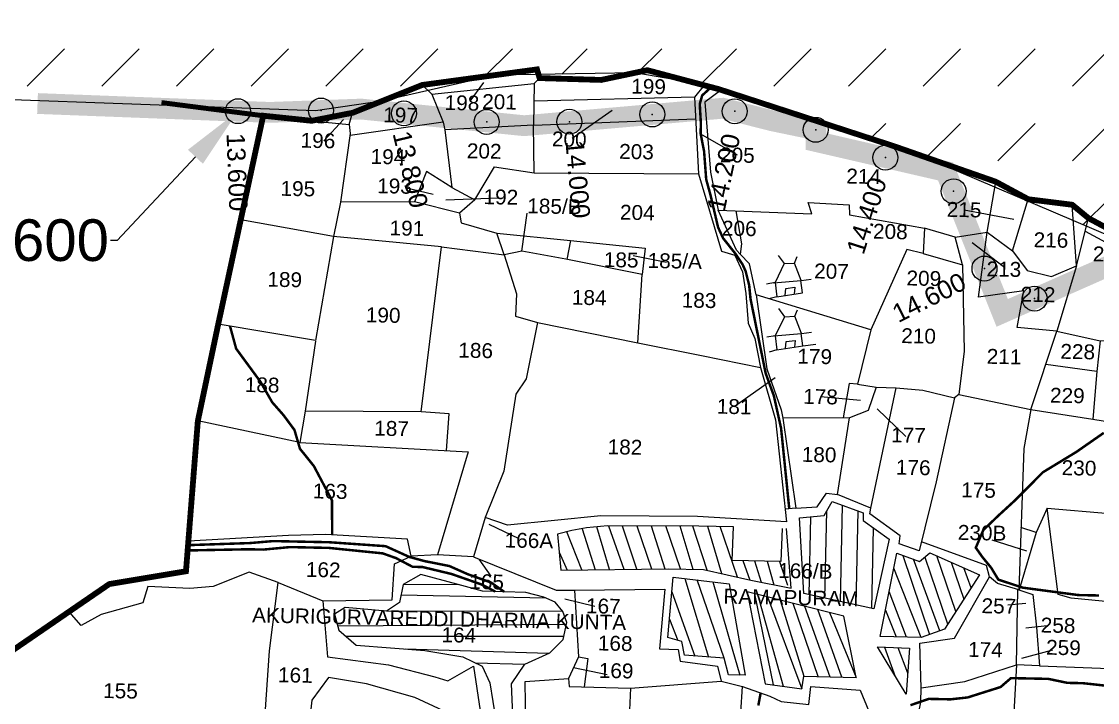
# Model space of a CAD drawing. Header units: millimetres. Extents: x 357738 to 363635, y 1840548 to 1846702.
# Drawn here: x 359742 to 361037, y 1845151 to 1845969 of the extents above; entities that cross this region are included whole.
import ezdxf
from ezdxf import colors
from ezdxf.entities.mleader import LeaderData, LeaderLine
from ezdxf.enums import TextEntityAlignment as Align
from ezdxf.math import Vec2, Vec3

# ---------------------------------------------------------------- set-up
doc = ezdxf.new("R2010")
doc.units = ezdxf.units.MM
doc.header["$PDMODE"] = 32
doc.header["$PDSIZE"] = 30
for name, color, linetype in [('BND', 6, 'Continuous'), ('Boundry', 5, 'Continuous'), ('CSMark', 72, 'Continuous'), ('FRL', 3, 'Continuous'), ('Plot', 7, 'Continuous'), ('ROADS', 50, 'Continuous'), ('STREAM', 4, 'Continuous')]:
    doc.layers.add(name, color=color, linetype=linetype)
doc.styles.get("Standard").update_dxf_attribs({"font": 'arial.ttf'})

msp = doc.modelspace()

# ---------------------------------------------------------------- hatches: boundary and pattern name
h = msp.add_hatch()
h.set_pattern_fill('DASH,_O', color=4, scale=20, angle=45)
h.set_pattern_definition([(45, (0, 0), (7.105427357601002e-15, 89.80256121069152), [63.5, -63.5])])
h.paths.add_polyline_path([(359480.4977572067, 1846553.905617744), (359480.4977572066, 1845881.989478227), (359498.8021892163, 1845883.451276066), (360095.9999999993, 1845862), (360175.5505666461, 1845873.460126791), (360312.4434698666, 1845904.894463171), (360480.0637531729, 1845907.539985812), (360557.1593337755, 1845894.289456674), (360820.9542582014, 1845809.233729123), (361124.8550298203, 1845679.830890437), (361436.2702708651, 1845577.444317346), (361695.0130617737, 1845540.304786281), (361829.5624633624, 1845532.738643495), (362215.9665515276, 1845547.513020514), (362300.5770293642, 1845546.960058797), (362320.3676597605, 1845505.283453598), (362339.3023994542, 1845504.655365886), (362352.200989255, 1845518.610017155), (362450.2960562732, 1845520.14418048), (362712.551936782, 1845397.374385588), (363038.7227360631, 1845362.389705866), (363322.297997198, 1845377.53179365), (363149.3136067623, 1845877.551746451), (363129.9800152685, 1845876.083317888), (363065.0033664104, 1845872.533348848), (363000.5648104054, 1845871.257526356), (362936.8030216164, 1845873.114510676), (362873.8566744062, 1845878.962962075), (362811.8644431378, 1845889.661540821), (362750.9379134511, 1845905.928531478), (362690.9292193967, 1845927.137721906), (362631.5461563308, 1845951.914926518), (362572.4949656691, 1845978.877907095), (362513.4818888271, 1846006.644425421), (362454.2131672201, 1846033.832243274), (362394.3950422637, 1846059.059122436), (362333.7337553735, 1846080.94282469), (362271.9681311841, 1846098.235316861), (362209.1323489395, 1846110.905083943), (362145.4177971741, 1846119.568130737), (362081.0173249255, 1846124.84647762), (362016.1237812312, 1846127.362144969), (361950.9300151287, 1846127.737153161), (361885.6288756556, 1846126.593522574), (361820.4108072973, 1846124.548103875), (361755.3781331708, 1846122.028289623), (361690.5217090006, 1846119.221821072), (361625.8252357608, 1846116.301056991), (361561.2724144259, 1846113.43835615), (361496.8469459702, 1846110.806077319), (361432.5325313683, 1846108.576579267), (361368.3128715943, 1846106.922220763), (361304.1716676227, 1846106.015360579), (361240.0926204277, 1846106.028357484), (361176.0594309837, 1846107.133570247), (361112.0558002653, 1846109.503357637), (361048.0661449715, 1846113.277597961), (360984.0781835475, 1846118.446332292), (360920.0805858994, 1846124.956423247), (360856.0620220221, 1846132.754729421), (360792.0111619104, 1846141.788109405), (360727.9166755591, 1846152.003421794), (360663.8160345546, 1846163.433128571), (360600.1356560703, 1846176.791945293), (360537.4879956783, 1846193.120919446), (360476.4866688378, 1846213.463133086), (360417.7450832982, 1846238.861260812), (360361.5327836276, 1846269.68343406), (360307.0741176145, 1846304.24746199), (360253.3955774505, 1846340.483028056), (360199.5236553272, 1846376.319815711), (360144.4848434361, 1846409.687508409), (360087.4975679195, 1846438.931096351), (360028.5843096412, 1846464.13538361), (359967.9780683193, 1846485.840695031), (359905.9118444071, 1846504.587357047), (359842.618638358, 1846520.91569609), (359778.3361209931, 1846535.335369706), (359713.4244783977, 1846547.551514808), (359648.3754367217, 1846556.405484557), (359583.6872003012, 1846560.696091827), (359519.8579734719, 1846559.222149492)])
at = {"layer": 'Plot'}
h = msp.add_hatch(dxfattribs=at)
h.set_pattern_fill('ANSI31', color=1, scale=5.958493806871526, angle=43.81975250258586, style=0)
h.set_pattern_definition([(88.81975250258586, (355428.0855584501, 1841533.61612062), (-18.91420422117184, 0.389672684531095), [])])
h.paths.add_polyline_path([(360785.8863018597, 1845346.915344737), (360767.5384245197, 1845263.094558871), (360683.2998402727, 1845281.533889821), (360678.133391225, 1845372.748601046), (360708.0290736561, 1845375.342065756), (360717.4450166611, 1845392.32764289), (360754.9395919271, 1845378.717690367), (360754.749091981, 1845369.471071276)])

# ---------------------------------------------------------------- linework, layer by layer
at = {"color": 4}
msp.add_lwpolyline([(363322.2979971978, 1845377.53179365), (363038.7227360628, 1845362.389705866), (362712.551936781, 1845397.374385589), (362450.2960562733, 1845520.14418048), (362352.2009892549, 1845518.610017155), (362339.3023994543, 1845504.655365886), (362320.3676597605, 1845505.283453598), (362300.5770293643, 1845546.960058797), (362215.9665515256, 1845547.513020514), (361829.562463367, 1845532.738643495), (361695.013061775, 1845540.304786281), (361436.2702708656, 1845577.444317346), (361124.8550298217, 1845679.830890437), (360820.9542581979, 1845809.233729124), (360557.1593337752, 1845894.289456675), (360480.0637531739, 1845907.539985812), (360312.4434698659, 1845904.894463171), (360175.5505666469, 1845873.460126791), (360096, 1845862), (359498.802189216, 1845883.451276066), (359480.4977572066, 1845881.989478227)], dxfattribs=at)
msp.add_open_spline([(363149.3494375712, 1845877.448175722), (363027.9749459096, 1845868.559273169), (362737.3019230088, 1845861.563638967), (362342.939830312, 1846131.523687989), (361754.584801305, 1846129.957450576), (361221.536795463, 1846087.100429624), (360745.7562810658, 1846143.567166666), (360403.684528493, 1846216.249918474), (360146.1942015437, 1846435.847049603), (359821.7490810297, 1846534.221954992), (359586.3768432388, 1846570.732845774), (359480.4977572067, 1846554.82119516)], degree=3, knots=[2558.33755191237, 2558.33755191237, 2558.33755191237, 2558.33755191237, 2917.580945034456, 3432.028984671112, 3904.205199210077, 4642.493629714116, 5040.443250656593, 5342.292141323279, 5671.412453450987, 6026.576285665747, 6355.187390598066, 6355.187390598066, 6355.187390598066, 6355.187390598066], dxfattribs=at)
for p in [(360102.7197423364, 1845862.244354267), (360002.7884445238, 1845861.460715194), (360202.4208200769, 1845858.752977543), (360501.0764399549, 1845857.538097234), (360600.2945051598, 1845861.365803773), (360301.9042343301, 1845848.601608742), (360401.4602416903, 1845848.785209521), (360697.7482124536, 1845839.052257793), (360781.5470748696, 1845805.719905799), (360863.5235257597, 1845765.191185601), (360900.6625933951, 1845672.343516512), (360960.9194744637, 1845636.191424303)]:
    msp.add_point(p)
at = {"layer": 'BND', "lineweight": 30, "const_width": 7}
msp.add_lwpolyline([(361145.6175446043, 1845668.717368069), (361025.8034341218, 1845732.8501001), (361006.1826427057, 1845749.004536502), (360953.3977279647, 1845755.582923135), (360914.2224049112, 1845776.683843692), (360792.3271584311, 1845819.224372774), (360581.3866732765, 1845887.860380634), (360495.2037690805, 1845910.730264652), (360439.6701391728, 1845899.028311003), (360365.5619504288, 1845901.238675184), (360362.4444741663, 1845911.672584638), (360224.3384717557, 1845892.950975485), (360140.6621987904, 1845859.522166193), (360091.4020077297, 1845849.926757193), (360033.1296060242, 1845856.011978855), (359979.0423404675, 1845605.579757773), (359954.5036527657, 1845489.156573015), (359940.2330755715, 1845308.445016675), (359847.9572287748, 1845293.036423334), (359675.8888881769, 1845175.064352698)], dxfattribs=at)
at = {"layer": 'Boundry', "const_width": 5.958493806871526}
msp.add_lwpolyline([(360033.1296060242, 1845856.011978855), (359910.7450626177, 1845871.772682025)], dxfattribs=at)
at = {"layer": 'FRL', "color": 84}
msp.add_lwpolyline([(359761.6716822317, 1845870.67789868, 25, 25, 0), (360041, 1845860, 25, 25, 0), (360151, 1845864, 25, 25, 0), (360347, 1845844, 25, 25, 0), (360586, 1845865, 25, 25, 0), (360645, 1845850, 25, 25, 0), (360698, 1845839, 25, 25, 0), (360698, 1845825, 25, 25, 0), (360854, 1845789, 25, 25, 0), (360922, 1845619, 25, 25, 0), (361085, 1845691, 25, 25, 0), (361125, 1845649, 25, 25, 0), (361154, 1845665, 25, 25, 0), (361182.909549445, 1845656.78510854, 25, 25, 0), (361261.38252109, 1845627.39835819, 25, 25, 0), (361342.371910968, 1845608.80435342, 25, 25, 0), (361399.423207576, 1845576.00743792, 25, 25, 0), (361470.659284846, 1845552.68948758, 25, 25, 0), (361534.673791646, 1845541.51815752, 25, 25, 0), (361587.938921811, 1845542.32847061, 25, 25, 0), (361646.113648426, 1845549.10061684, 25, 25, 0), (361672.634913499, 1845553.87351038, 25, 25, 0), (361733.268067052, 1845559.38773653, 25, 25, 0), (361834.889876207, 1845553.89900991, 25, 25, 0)], format="xyseb", dxfattribs=at)
at = {"layer": 'Plot'}
for points in [[(360563.501089985, 1845892.606579654), (360551.7919015117, 1845878.376758174), (360556.5038107193, 1845786.306636772), (360584.5572225162, 1845693.273870953), (360600.2249392352, 1845688.222618864), (360609.479368248, 1845668.527061861), (360613.684947398, 1845642.508821349), (360616.493674522, 1845606.593499318), (360624.3970803057, 1845588.304910732), (360631.3684672975, 1845553.485930035), (360649.2620235725, 1845490.324282925), (360662.372889885, 1845367.77903224), (360555.509847921, 1845374.087794218), (360439.0949275235, 1845375.039224531), (360383.3460535703, 1845369.398912102), (360326.8051732702, 1845363.678469565), (360300.2462737774, 1845373.154179329), (360286.1731435774, 1845325.650316079), (360242.5755660629, 1845328.358581193), (360210.9064687035, 1845326.630533951), (360206.815442898, 1845347.079305245), (360107.8570947488, 1845352.834033074), (360063.6355053859, 1845351.585840568), (359943.1007669426, 1845344.759243055)], [(360224.3384717557, 1845892.950975485), (360235.962643903, 1845881.838830961), (360249.5904209671, 1845848.089068837), (360137.5567774196, 1845832.405481757)], [(360235.962643903, 1845881.838830961), (360359.1990576638, 1845894.894712604), (360365.5619504288, 1845901.238675184)], [(360298.1013211735, 1845896.042257149), (360281.5877907088, 1845873.53446374)], [(360359.1990576638, 1845894.894712604), (360358.39596774, 1845844.699317829)], [(360551.7919015117, 1845878.376758174), (360358.8576570739, 1845873.556208805)], [(360584.2140222858, 1845886.940415229), (360564.443148509, 1845872.187511113), (360571.1766446593, 1845788.173237463), (360580.4525714826, 1845742.570455489), (360693.0799921665, 1845737.961897315), (360688.6092964678, 1845751.783110947), (360737.9162555, 1845748.946376617), (360738.28718054, 1845736.960659703), (360828.348983382, 1845720.737803502), (360826.8655025549, 1845690.497221477), (360807.411137994, 1845695.054528068), (360763.948568168, 1845598.643728556), (360626.0600494737, 1845640.554007863), (360618.2269817453, 1845677.927302144), (360606.7919493421, 1845689.695502977), (360602.3873575934, 1845694.228425881), (360580.4525714826, 1845742.570455489)], [(360091.4020077297, 1845849.926757193), (360136.5048693798, 1845845.483050651), (360140.6621987904, 1845859.522166193)], [(360129.8199031584, 1845851.381018188), (360105.989262617, 1845825.977000623)], [(360358.39596774, 1845844.699317829), (360553.1245401091, 1845852.337165293)], [(360452.9571495396, 1845862.143857295), (360404.609682892, 1845828.567784439)], [(360136.5048693798, 1845845.483050651), (360137.8893244715, 1845834.746988401), (360126.1689135474, 1845752.222064799), (360117.720608578, 1845710.831584336), (360006.0859732458, 1845730.795868314)], [(360249.5904209671, 1845848.089068837), (360251.7473128557, 1845838.87722146), (360260.0138248586, 1845769.666425665), (360229.3522315659, 1845789.079443554), (360215.0220777079, 1845752.33371475), (360126.1689135474, 1845752.222064799)], [(360287.8132442767, 1845754.933682777), (360311.4945815366, 1845794.566132864), (360359.0909644497, 1845787.421724414), (360358.39596774, 1845844.699317829), (360251.7473128557, 1845838.87722146)], [(360559.262812782, 1845834.321958332), (360603.0900182286, 1845809.106573834)], [(360359.0909644497, 1845787.421724414), (360556.5038107193, 1845786.306636772)], [(360865.5242052939, 1845710.160888193), (360904.0802760032, 1845716.136106328), (360914.2224049112, 1845776.683843692)], [(360237.4545609696, 1845761.340458257), (360203.7766985716, 1845769.258872086)], [(360260.0138248586, 1845769.666425665), (360287.8132442767, 1845754.933682777), (360269.3012376062, 1845738.991332613), (360215.0220777079, 1845752.33371475)], [(360252.6802582658, 1845754.896189916), (360315.6452501446, 1845757.467818184)], [(360904.0802760032, 1845716.136106328), (360934.5477090696, 1845693.419631233), (360953.3977279647, 1845755.582923135)], [(360934.5477090696, 1845693.419631233), (360951.8845101669, 1845670.109673938), (360981.2258373553, 1845662.928149142), (361011.4821244972, 1845675.585326328), (361006.1826427057, 1845749.004536502)], [(360269.3012376062, 1845738.991332613), (360271.1877502549, 1845727.298243949), (360313.9369698468, 1845714.744495569)], [(360344.0591140914, 1845693.198574044), (360350.5966484253, 1845738.832846603)], [(360601.4235299522, 1845741.712352893), (360608.5598119783, 1845702.152750783), (360606.7919493421, 1845689.695502977)], [(360876.1912574673, 1845743.082038564), (360936.0682354185, 1845731.564297162)], [(361011.4821244972, 1845675.585326328), (361025.8034341218, 1845732.8501001)], [(360117.720608578, 1845710.831584336), (360095.924027549, 1845585.807785175), (359979.0423404675, 1845605.579757773)], [(360223.0006919556, 1845500.050828076), (360247.7016251078, 1845698.295409015), (360117.720608578, 1845710.831584336)], [(360322.7606762331, 1845688.635240935), (360313.9369698468, 1845714.744495569), (360402.5928367865, 1845705.936154876), (360492.4171811137, 1845696.931081174), (360488.9481192452, 1845665.348884395)], [(360826.8655025549, 1845690.497221477), (360874.333235574, 1845676.760973789), (360865.5242052939, 1845710.160888193), (360828.348983382, 1845720.737803502)], [(361011.4821244972, 1845675.585326328), (360987.5965548229, 1845597.085435505), (360940.1468050163, 1845601.270097391), (360947.8756579467, 1845645.408874489), (360893.5662162005, 1845637.908679701), (360904.0802760032, 1845716.136106328)], [(361021.8964880219, 1845717.22789861), (361061.0837971983, 1845696.02545329)], [(360247.7016251078, 1845698.295409015), (360322.7606762331, 1845688.635240935), (360337.8375914419, 1845641.865020582), (360336.6209387475, 1845614.877911967), (360362.9985265767, 1845607.315494064), (360349.4167634675, 1845539.803787106), (360336.7815630545, 1845521.513442442), (360322.4579824667, 1845428.637496543), (360300.2462737774, 1845373.154179329)], [(360402.5928367865, 1845705.936154876), (360398.4410698558, 1845683.247355363)], [(360885.9542640318, 1845703.563991897), (360924.7522087353, 1845673.948285502)], [(360483.9123058428, 1845582.919898024), (360488.9481192452, 1845665.348884395), (360397.2232262316, 1845683.470205535), (360344.0591140914, 1845693.198574044), (360322.7606762331, 1845688.635240935)], [(360518.353565388, 1845679.502725031), (360478.2373067123, 1845687.421157869)], [(360652.4756125791, 1845687.907329849), (360659.9016330707, 1845678.237081625), (360672.2229802535, 1845678.881057064), (360675.444235827, 1845686.658150535)], [(360659.9016330707, 1845678.237081625), (360648.7399424711, 1845655.369045818), (360638.6609409603, 1845653.504933056)], [(360646.88327427, 1845655.02565477), (360680.1524479546, 1845657.949342388), (360672.2229802535, 1845678.881057064)], [(360874.333235574, 1845676.760973789), (360876.3707690678, 1845572.952802012), (360869.7035398879, 1845520.810872194), (360864.4964530292, 1845516.992712172)], [(360650.8447807753, 1845638.240047651), (360681.8262069626, 1845643.075477239), (360679.7361565324, 1845657.890613935)], [(360680.1524479546, 1845657.949342388), (360692.1825056068, 1845659.646486848)], [(360987.5965548229, 1845597.085435505), (361039.8856146333, 1845585.27427254), (361090.3589566075, 1845588.914412033), (361116.347259227, 1845583.921850978), (361145.6175446043, 1845668.717368069)], [(360648.7399424711, 1845655.369045818), (360650.8447807753, 1845638.240047651), (360641.3612956623, 1845635.770401721)], [(360661.003937876, 1845639.825639242), (360661.8851147679, 1845648.436196713), (360672.6515465949, 1845649.803975354), (360671.7551599338, 1845641.503637437)], [(360626.0600494737, 1845640.554007863), (360639.008134421, 1845551.794842154), (360656.1604173266, 1845502.640212547), (360658.0249438516, 1845492.404522527), (360673.7956387796, 1845384.322276911), (360660.7522619099, 1845382.926792636)], [(360652.7254313435, 1845624.119806537), (360660.1514518351, 1845614.449558313), (360672.4727990177, 1845615.093533752), (360675.6940545914, 1845622.870627223)], [(360362.9985265767, 1845607.315494064), (360483.9123058428, 1845582.919898024), (360560.284796936, 1845567.635254437), (360631.3684672975, 1845553.485930035)], [(360660.1514518351, 1845614.449558313), (360648.9897612355, 1845591.581522505), (360638.9107597247, 1845589.717409744)], [(360647.1330930344, 1845591.238131458), (360680.4022667189, 1845594.161819076), (360672.4727990177, 1845615.093533752)], [(360651.0945995396, 1845574.452524339), (360682.076025727, 1845579.287953926), (360679.9859752968, 1845594.103090623)], [(360680.4022667189, 1845594.161819076), (360692.4323243712, 1845595.858963536)], [(360763.948568168, 1845598.643728556), (360747.8657133322, 1845533.207049187), (360738.084883542, 1845534.091810815), (360730.6694143544, 1845492.750195544)], [(360869.7035398879, 1845520.810872194), (360956.4491682997, 1845502.917109434), (360987.5965548229, 1845597.085435505)], [(360095.8216436538, 1845585.22051768), (360083.5466460874, 1845500.683266952), (360077.204376178, 1845463.412197012), (359954.5036527657, 1845489.156573015)], [(360648.9897612355, 1845591.581522505), (360651.0945995396, 1845574.452524339), (360641.6111144266, 1845571.982878409)], [(360661.2537566404, 1845576.03811593), (360662.1349335323, 1845584.648673401), (360672.9013653593, 1845586.016452042), (360672.0049786982, 1845577.716114125)], [(360682.076025727, 1845579.287953926), (360697.8632172965, 1845581.252832714)], [(360956.4491682997, 1845502.917109434), (361030.831915187, 1845491.178170127), (361095.7292865083, 1845480.936194198), (361166.2960680955, 1845469.914556358), (361264.8808994819, 1845459.038157744), (361273.1446267699, 1845476.374967817), (361297.7006093844, 1845486.869065586), (361320.8031464547, 1845487.012827933), (361348.879074977, 1845480.237208774), (361368.3968918354, 1845471.933695118), (361380.6589515546, 1845492.923089009), (361405.8849508421, 1845497.159564892), (361440.4750928507, 1845526.432110336), (361443.968220681, 1845580.891815306)], [(361039.8856146333, 1845585.27427254), (361035.7845142519, 1845548.467071993), (360974.3667161224, 1845557.087480503)], [(360599.5194366107, 1845506.422583977), (360649.10282771, 1845541.425210437)], [(361035.7845142519, 1845548.467071993), (361030.831915187, 1845491.178170127)], [(360770.5507482203, 1845529.606427818), (360794.2707203659, 1845528.897401312), (360826.5346431583, 1845526.114635821), (360864.4964530292, 1845516.992712172), (360842.73789256, 1845415.756169962), (360822.0880774069, 1845332.838000986), (360797.9810612234, 1845341.285410454), (360799.4245269601, 1845351.16828248), (360762.665777061, 1845377.429947241), (360763.8431414825, 1845384.427140166), (360723.7663941198, 1845400.576281957)], [(360747.8657133322, 1845533.207049187), (360770.5507482203, 1845529.606427818), (360760.9076745552, 1845501.519419274), (360738.3553473401, 1845492.786768453)], [(360763.8431414825, 1845384.427140166), (360794.2707203659, 1845528.897401312)], [(360703.4666557795, 1845518.321177405), (360751.6720894847, 1845514.17830662)], [(360806.1457700596, 1845470.449904996), (360771.4071684417, 1845503.608864062)], [(360956.4491682997, 1845502.917109434), (360947.8502585457, 1845456.158613808), (360941.9807933592, 1845286.215369115), (360916.3167650859, 1845293.84624916), (360906.6095063446, 1845301.709059579), (360903.0657103882, 1845315.235129731), (360824.803164288, 1845343.740279342)], [(360253.4358336916, 1845453.460963919), (360256.9658904489, 1845497.551353138), (360223.0006919556, 1845500.050828076), (360083.5466460874, 1845500.683266952)], [(360673.7956387796, 1845384.322276911), (360699.4237107739, 1845385.868307749), (360710.6564267097, 1845402.229057347), (360723.7663941198, 1845400.576281957), (360738.3553473401, 1845492.786768453), (360658.0249438516, 1845492.404522527)], [(360976.0883443117, 1845384.320746311), (361050.9050040809, 1845378.059619848), (361062.3075662616, 1845430.644501042), (361073.9579185034, 1845484.37210882)], [(360077.204376178, 1845463.412197012), (360279.7701620646, 1845451.973947675), (360242.5755660629, 1845328.358581193)], [(360966.7182693354, 1845194.854787554), (361071.9839217107, 1845190.621810076), (361105.609623723, 1845188.627325212), (361179.973123204, 1845196.714123665), (361314.9477755789, 1845197.167054849), (361313.9175455765, 1845212.243004318), (361303.2030985957, 1845213.634059646), (361234.7025841826, 1845232.454801063), (361239.2534487984, 1845262.013747743), (361145.5265755099, 1845264.029686883), (361116.5382932746, 1845251.753902758), (361092.46260243, 1845285.546434542), (361057.9952273068, 1845279.976878525), (361054.5972747331, 1845271.102483398), (361004.8781641538, 1845276.214576658), (360989.3259189838, 1845280.529575062), (360976.0883443117, 1845384.320746311), (360962.7092541346, 1845354.870097884), (360944.5653381821, 1845361.047729357)], [(360304.5022366707, 1845365.133149602), (360340.6597605603, 1845347.676510734)], [(360909.5601123744, 1845346.367857324), (360951.2045571445, 1845333.032952049)], [(360962.7092541346, 1845354.870097884), (360942.2700501758, 1845286.129362193)], [(360104.9777069459, 1845272.816177927), (360188.3932175694, 1845273.950463514), (360191.0308994069, 1845317.548201232), (360210.9064687035, 1845326.630533951)], [(360286.1731435774, 1845325.650316079), (360385.5695266998, 1845285.683559542), (360407.3766101289, 1845285.789012882), (360412.202678072, 1845205.77356247), (360400.3928081103, 1845179.516867242)], [(360292.5446254882, 1845323.08837712), (360306.93983621, 1845302.614059719)], [(360024.977676596, 1845105.177516089), (360033.6053946819, 1845107.242504508), (360040.6776914069, 1845212.831393425), (360051.2108601411, 1845294.816945354), (360016.2041922761, 1845307.494031233), (359972.9201743645, 1845289.954849287), (359944.7138679433, 1845287.920609971), (359894.4087599322, 1845289.953315424), (359888.1488213956, 1845270.404919088), (359838.1474660552, 1845256.438611794), (359814.1873499495, 1845243.292308543), (359799.5636569773, 1845259.857223426)], [(360051.2108601411, 1845294.816945354), (360104.9777069459, 1845272.816177927), (360110.5224608204, 1845205.684379504), (360183.7118235859, 1845195.789464228), (360239.4733143, 1845181.581597526), (360255.0343461217, 1845176.613947813), (360286.2338451768, 1845194.192508543), (360299.4437252102, 1845105.743840244), (360266.2697597648, 1845133.060459115), (360215.3084254298, 1845156.894827036), (360157.4164481409, 1845173.328461101), (360111.8132499553, 1845180.579899617), (360091.659081535, 1845153.431816996), (360082.342744044, 1845070.367815254), (360033.6053946819, 1845107.242504508)], [(360824.7149448597, 1845168.206811977), (360822.8785871547, 1845221.881308275), (360864.7303678132, 1845227.904204178), (360906.6095063446, 1845301.709059579)], [(360407.3766101289, 1845285.789012882), (360516.1279532408, 1845286.796888028), (360509.9196824969, 1845215.341924171), (360532.4102620293, 1845214.46456684), (360534.4697700964, 1845200.484105689), (360579.4193812517, 1845194.555839403), (360584.1046931938, 1845176.487184426)], [(360941.9807933592, 1845286.215369115), (360958.933641771, 1845280.316072914), (360963.1904978147, 1845241.450791277), (360966.7182693354, 1845194.854787554), (360939.2235421113, 1845195.89069012), (360940.809647333, 1845286.563594839)], [(360395.9117088171, 1845275.414184089), (360432.0691840802, 1845266.482877388)], [(360950.5143521163, 1845269.577176247), (360928.6567735623, 1845267.507974018)], [(360976.0532024515, 1845242.907365697), (360950.5143521163, 1845239.918509584)], [(360412.202678072, 1845205.77356247), (360423.7269018665, 1845203.725705048), (360418.9743522566, 1845169.396234008)], [(360945.6826737858, 1845203.822303754), (360982.9555931198, 1845213.938439446)], [(360338.8202615078, 1845042.110273286), (360350.3390974149, 1845043.818596532), (360348.3500635137, 1845175.883049499), (360400.3928081103, 1845179.516867242), (360401.0360498309, 1845169.923544894), (360475.0540648631, 1845167.74772557), (360584.1046931938, 1845176.487184426), (360609.5213738191, 1845170.010149483), (360642.570310212, 1845158.454741567), (360656.0720462567, 1845151.958565305), (360689.3559843493, 1845148.230001224), (360691.9200156488, 1845169.874025213), (360751.1738959346, 1845165.610583462), (360761.7690573132, 1845140.123394761), (360821.1400065436, 1845137.25053916), (360824.1511966216, 1845151.026175831), (360824.7149448597, 1845168.206811977), (360877.113838695, 1845175.933076006), (360939.2235421113, 1845195.89069012)], [(360406.2977430911, 1845192.645214856), (360446.6946840631, 1845184.477313981)], [(360939.2235421113, 1845195.89069012), (360932.9905992718, 1845088.119391622), (360901.8639067054, 1844883.949230511), (360898.5078589851, 1844876.173527801)], [(360475.0540648631, 1845167.74772557), (360472.0680983003, 1845106.337208696), (360605.4052474162, 1845107.560963101), (360605.7334157888, 1845072.940990654)], [(360605.4156764254, 1845107.561058817), (360609.5213738191, 1845170.010149483)]]:
    msp.add_lwpolyline(points, dxfattribs=at)
at = {"layer": 'Plot', "color": 1}
for points in [[(360785.8863018597, 1845346.915344737), (360767.5384245197, 1845263.094558871), (360683.2998402727, 1845281.533889821), (360678.133391225, 1845372.748601046), (360708.0290736561, 1845375.342065756), (360717.4450166611, 1845392.32764289), (360754.9395919271, 1845378.717690367), (360754.749091981, 1845369.471071276), (360785.8863018597, 1845346.915344737)], [(360657.5052385188, 1845359.757902336), (360655.8190327042, 1845320.29772912), (360597.337816001, 1845321.502566101), (360598.8237620029, 1845361.839681453), (360536.4147167275, 1845363.125440025), (360465.0948449633, 1845362.839040872), (360447.1297052314, 1845363.209160818), (360422.0003504041, 1845360.607323049), (360404.2826314973, 1845357.314940894), (360387.1882062691, 1845352.93400379), (360390.9069201997, 1845309.819285906)], [(360390.9069201997, 1845309.819285906), (360520.5955174787, 1845311.498284992), (360562.8628154097, 1845310.627489094), (360619.4939932683, 1845297.651292434), (360668.0331035035, 1845287.970096092), (360662.5241412591, 1845359.654502304)], [(360416.7529464653, 1845359.632228051), (360432.3879086272, 1845310.356314937)], [(360449.5997612069, 1845310.579146283), (360434.5650278177, 1845361.908241933)], [(360448.6357571785, 1845363.178132956), (360466.8260084557, 1845310.802163988)], [(360482.5288564347, 1845311.005459174), (360465.0948449633, 1845362.839040872)], [(360482.6385206718, 1845362.909490997), (360499.9737768781, 1845311.231307907)], [(360499.7659766447, 1845362.978269708), (360516.1492696415, 1845311.440722136)], [(360534.8777094053, 1845311.204041576), (360517.3512108821, 1845363.04888672)], [(360534.3332180965, 1845363.117081353), (360549.8307132159, 1845310.895978013)], [(360567.1756946227, 1845309.639256623), (360549.9809062442, 1845362.845947776)], [(360567.6192393653, 1845362.482560739), (360584.4836599886, 1845305.673392397)], [(360603.4019187372, 1845301.338553263), (360582.8990177593, 1845362.167764928)], [(360416.1727063845, 1845310.146386613), (360398.39675551, 1845355.806516238)], [(360389.0475632344, 1845331.376644848), (360398.5733662265, 1845309.918538702)], [(360609.855207391, 1845321.244681315), (360618.2652483208, 1845297.932841162)], [(360624.1627649425, 1845320.949915313), (360632.049284109, 1845295.147121361)], [(360639.3309281818, 1845320.63741901), (360647.4270138799, 1845292.080010727)], [(360894.6035450793, 1845304.041392642), (360852.4670579473, 1845239.023001261), (360824.6814128851, 1845228.83460551), (360775.0283944422, 1845229.8575629), (360795.4136510831, 1845330.060816109), (360822.5983932173, 1845320.250209027), (360834.9028718715, 1845330.757533793), (360894.6035450793, 1845304.041392642)], [(360802.4855534309, 1845327.508661856), (360834.3985341527, 1845232.397663945)], [(360846.8295449112, 1845236.955847026), (360815.484501488, 1845322.817516682)], [(360828.7506325444, 1845325.50387141), (360856.3865832917, 1845245.070995535)], [(360866.0541599103, 1845259.988477344), (360843.3605244337, 1845326.972721537)], [(360654.176352278, 1845320.331571818), (360663.9205475178, 1845291.817204013)], [(360824.6814128851, 1845228.83460551), (360791.8118124782, 1845312.356062516)], [(360860.6986613011, 1845319.213879183), (360875.7348635005, 1845274.926214628)], [(360593.6410517362, 1845293.441008749), (360612.9241583986, 1845183.455467775), (360592.8044778666, 1845183.869975826), (360587.5330743362, 1845203.860674406), (360540.0095868481, 1845207.443371905), (360536.7953652816, 1845223.841315497), (360519.8454475719, 1845228.687667936), (360526.317460178, 1845301.455382887), (360593.6410517362, 1845293.441008749)], [(360540.2820432451, 1845299.793002869), (360568.8414637287, 1845205.269796297)], [(360587.5330743362, 1845203.860674406), (360555.075545044, 1845298.031946225)], [(360573.7472559217, 1845295.80921756), (360597.0615038126, 1845215.340317866), (360606.5888373786, 1845183.585988812)], [(360524.7437799723, 1845283.761796734), (360552.2058266072, 1845206.523922597)], [(360615.3632534118, 1845283.691837618), (360636.6882921502, 1845173.157190587), (360681.1265420184, 1845166.970099975), (360683.249536397, 1845182.21832577), (360746.3034076548, 1845180.919282417), (360731.5840473287, 1845254.554636319), (360615.3632534118, 1845283.691837618)], [(360806.9964480093, 1845229.198953258), (360786.1044266729, 1845284.301540805)], [(360624.045227574, 1845281.515218269), (360646.6643395389, 1845171.768236042)], [(360658.9074170844, 1845170.063645281), (360627.9511262871, 1845280.535987675)], [(360639.857972229, 1845277.550874982), (360681.1265420184, 1845166.970099975)], [(360654.9644546461, 1845273.763595579), (360683.249536397, 1845182.21832577)], [(360700.7325253355, 1845181.858139153), (360670.6215101362, 1845269.838284434)], [(360684.1466820833, 1845266.447448385), (360714.7764720259, 1845181.568804093)], [(360729.1824756311, 1845181.272009894), (360700.1726432689, 1845262.429650526)], [(360714.1483150053, 1845258.925871667), (360746.3034076548, 1845180.919282417)], [(360781.4948858595, 1845261.643450528), (360794.2592212041, 1845229.46136712)], [(360521.8057447958, 1845250.728161102), (360531.8449573735, 1845225.256745463)], [(360771.8956643339, 1845217.562190255), (360810.4951345543, 1845216.098369046), (360806.3435268574, 1845160.69020735), (360771.8956643339, 1845217.562190255)], [(360780.4761488569, 1845217.23678954), (360793.3674405498, 1845182.113184121)], [(360796.6272845057, 1845216.624284374), (360808.2619708746, 1845186.294133366)]]:
    msp.add_lwpolyline(points, dxfattribs=at)
at = {"layer": 'Plot', "color": 30}
msp.add_lwpolyline([(360884.6666153761, 1845288.70828757), (360875.9824331055, 1845312.374368288)], dxfattribs=at)
at = {"layer": 'ROADS', "color": 40, "const_width": 3}
for points in [[(360571.8720346367, 1845890.38522804), (360561.068199545, 1845880.296419235), (360558.2178891463, 1845870.155576358), (360559.5247494342, 1845847.036022031), (360559.262812782, 1845834.321958332), (360563.3932730129, 1845813.357740211), (360564.7592659634, 1845795.301273285), (360565.9605894706, 1845779.421500135), (360571.1575192786, 1845760.523677514), (360574.2115045339, 1845747.520797323), (360578.4122495626, 1845729.635385392), (360580.2305111024, 1845721.893816594), (360586.3300421881, 1845708.708504526), (360600.7315208172, 1845690.644202474), (360609.6743017322, 1845677.311567328), (360613.3616841043, 1845669.195812936), (360617.6236061773, 1845652.233089447), (360619.4104807987, 1845634.356661249)], [(360619.2449599013, 1845636.012581817), (360632.8545869635, 1845569.14311495), (360637.4960176322, 1845546.337934991), (360647.2771310255, 1845519.56136179), (360656.0124299513, 1845480.422070679), (360657.9933348924, 1845460.935531982), (360660.3123991508, 1845438.122455757), (360662.7363038365, 1845414.278044307), (360664.0571644969, 1845401.284486746), (360665.4587955702, 1845387.496375269), (360665.8888898729, 1845383.47634998)], [(360116.0411214526, 1845352.35810712), (360115.8570498106, 1845393.700051488), (360094.0223366005, 1845434.963496346), (360077.3101841122, 1845455.714619665), (360070.7174405564, 1845478.272728394), (360057.4754806728, 1845496.181056127), (360043.9273284553, 1845511.572570612), (360029.7849597351, 1845536.271221208), (360011.4611596696, 1845561.195474538), (360000.5910027221, 1845575.981192813), (359993.1680106134, 1845603.190227214)], [(361038.2665231657, 1845279.333061606), (361013.4727778764, 1845279.843865295), (360975.0530590829, 1845284.957892446), (360946.7618056693, 1845288.723725269), (360917.3022529521, 1845298.429080538), (360908.7909084028, 1845312.58159386), (360898.3522885054, 1845325.27300807), (360890.2240941839, 1845336.719683559), (360899.220993131, 1845357.922386206), (360917.9597247951, 1845375.894401053), (360937.5897763317, 1845393.848052822), (360970.9391714728, 1845427.436745489), (361011.0539864826, 1845451.78975744), (361044.1635648701, 1845474.812716851)], [(359942.2082688225, 1845333.457336893), (359942.2082688225, 1845333.457336893), (359980.6681249469, 1845334.20760056), (360014.9368271851, 1845334.876104417), (360033.1566744596, 1845334.500736957), (360065.2910383422, 1845337.497778742), (360086.7520543963, 1845337.055636338), (360111.9223446997, 1845336.537075023), (360154.5949380179, 1845332.211061389), (360176.8186239364, 1845329.958093834), (360192.8655057022, 1845324.269602663), (360212.7944274523, 1845313.791861449), (360224.7171999146, 1845313.546227073), (360245.290615037, 1845308.618627321), (360259.5686920975, 1845305.198842683), (360284.7398785461, 1845296.395993354), (360295.9621640277, 1845292.4713437), (360312.1360640999, 1845284.121651009)], [(360322.9440967148, 1845283.737113069), (360307.2643086148, 1845294.887387609), (360292.0910616986, 1845300.292210889), (360279.2135214336, 1845304.879286405), (360256.9587514593, 1845314.764620305), (360227.4241396504, 1845320.5958855), (360208.8319959864, 1845325.682583673), (360193.4455130881, 1845332.655515451), (360180.3252837553, 1845338.601413851), (360135.6851916809, 1845341.719242599), (360112.6128747647, 1845343.330698346), (360079.688797895, 1845344.009004093), (360045.0394824852, 1845344.722853409), (360017.1644972255, 1845342.338074988), (359983.3060516432, 1845341.207640111), (359962.7491838929, 1845340.521306174), (359953.1986439974, 1845340.202441465), (359942.7132766512, 1845339.852365591)], [(361053.619980787, 1845170.133242996), (361019.1158967459, 1845173.916616915), (361000.3918700437, 1845174.302371539), (360977.4359178186, 1845179.095835237), (360945.0289941039, 1845179.763486533), (360932.515830318, 1845180.021284221), (360920.0470589264, 1845169.296858576), (360898.6542252753, 1845162.536730817), (360880.4063874707, 1845156.770420617), (360859.9443316564, 1845154.513181203), (360845.1811857045, 1845154.817333292), (360833.6587225157, 1845155.054720448), (360811.5993657351, 1845147.434147877)], [(360628.654871874, 1845147.11678936), (360631.4774184564, 1845162.333319917)]]:
    msp.add_lwpolyline(points, dxfattribs=at)
at = {"layer": 'STREAM', "color": 4}
for points in [[(360272.1768735452, 1845291.187880733), (360222.6958098544, 1845304.706633768), (360201.4259005673, 1845292.645500692), (360197.2530951158, 1845270.924124961), (360181.3356529195, 1845260.348377908), (360131.6684146325, 1845264.828903478), (360118.7315293998, 1845256.851180946), (360123.9228030244, 1845237.596315657), (360145.1058219912, 1845219.607644713), (360227.4613762304, 1845213.123971233), (360273.0731895345, 1845205.535695454), (360296.5618444023, 1845194.35447641), (360305.8615221549, 1845174.183197426), (360312.8547356783, 1845129.577794061)], [(360268.2003285399, 1845292.274315136), (360201.4259005673, 1845292.645500692)], [(360333.4278855892, 1845135.511443491), (360331.6260256031, 1845173.327865745), (360347.7039853127, 1845196.654531189), (360377.8961537018, 1845210.337298536), (360394.044076591, 1845226.599452757), (360398.3189285097, 1845247.051582068), (360393.5188477866, 1845260.121594546), (360384.1652439705, 1845271.143434297), (360370.7204498925, 1845277.347962604), (360348.9343569141, 1845282.812408132), (360296.9538365155, 1845284.661818005), (360272.1768735452, 1845291.187880733)], [(360373.058950783, 1845276.268786911), (360198.9091190617, 1845279.544492904)], [(360393.5188477866, 1845260.121594546), (360181.3356529195, 1845260.348377908)], [(360397.7460694294, 1845244.310858363), (360122.6287309118, 1845242.396136665)], [(360394.786664993, 1845230.15221068), (360132.9864609161, 1845229.899435452)], [(360376.1914168485, 1845209.564730053), (360203.9241036398, 1845214.977009458)], [(360288.250158711, 1845198.311057954), (360347.7039853127, 1845196.654531189)]]:
    msp.add_lwpolyline(points, dxfattribs=at)

# ---------------------------------------------------------------- texts
at = {"layer": 'CSMark', "color": 1}
for s, rotation, p in [('13.600', 272.0825649949236, (359999.9871022181, 1845835.091009704)), ('14.000', 275.0214608455078, (360407.5623278834, 1845826.353128919)), ('14.600', 26.72206400026871, (360791.9838192559, 1845616.431635342))]:
    msp.add_text(s, height=22, rotation=rotation, dxfattribs=at).set_placement(p, align=Align.MIDDLE_LEFT)
for s, rotation, p in [('13.800', 283.5415352311728, (360221.2915654166, 1845745.772155528)), ('14.200', 78.27488780923925, (360596.3705080023, 1845833.802690255)), ('14.400', 72.40354001446556, (360773.0891750876, 1845780.747597367))]:
    msp.add_text(s, height=22, rotation=rotation, dxfattribs=at).set_placement(p, align=Align.MIDDLE_RIGHT)
at = {"layer": 'Plot'}
for s, p in [('199', (360496.6766186526, 1845891.163580584)), ('198', (360272.2248979629, 1845871.458753214)), ('201', (360317.3749959097, 1845872.737262072)), ('197', (360198.3792817902, 1845856.755238426)), ('196', (360099.0036250927, 1845826.161772605)), ('200', (360401.2595231586, 1845827.778907646)), ('194', (360183.2061199728, 1845806.682730593)), ('202', (360298.9390536509, 1845813.515180681)), ('203', (360482.1504952885, 1845812.812912802)), ('205', (360603.4725721409, 1845808.670633181)), ('214', (360755.3454406414, 1845783.12547489)), ('195', (360074.8174613467, 1845768.3619016)), ('193', (360191.0890958315, 1845771.496528941)), ('192', (360319.0131701699, 1845758.327762614)), ('185/B', (360383.4348411239, 1845747.104546941)), ('204', (360483.1031323481, 1845739.67341914)), ('215', (360876.1912574673, 1845743.082038564)), ('191', (360206.030857744, 1845720.80358987)), ('206', (360605.7701014773, 1845720.558209032)), ('208', (360787.4565124027, 1845716.807564742)), ('216', (360980.6491379202, 1845706.592770683)), ('217', (361051.9231902758, 1845689.56382976)), ('185', (360463.6994078043, 1845682.742039566)), ('185/A', (360528.2059979723, 1845681.408157032)), ('207', (360716.6552648178, 1845669.039894866)), ('209', (360827.7697749016, 1845660.606182795)), ('213', (360924.0207221133, 1845671.565096705)), ('189', (360059.0341680457, 1845659.108974066)), ('184', (360425.2603328392, 1845637.450031549)), ('212', (360965.1596348076, 1845641.165468682)), ('183', (360557.3847917147, 1845634.113505061)), ('190', (360177.4396881252, 1845616.321241608)), ('210', (360821.4231371933, 1845591.303794026)), ('186', (360288.6836490355, 1845573.902899369)), ('228', (361012.8572333234, 1845572.44645176)), ('179', (360696.4901293885, 1845566.666218563)), ('211', (360924.2693851665, 1845566.430233794)), ('188', (360031.8311968797, 1845532.477748445)), ('178', (360703.4666557795, 1845518.321177405)), ('229', (361000.3688116004, 1845519.695612896)), ('181', (360599.5194366107, 1845506.422583977)), ('187', (360187.5396827283, 1845480.113613264)), ('177', (360809.1982827921, 1845472.039238477)), ('182', (360468.28702681, 1845457.757853551)), ('180', (360701.7469589928, 1845448.606600728)), ('176', (360815.0161761356, 1845433.159083799)), ('230', (361014.3866152889, 1845432.622469611)), ('163', (360113.6848515396, 1845404.62916228)), ('175', (360893.5056875815, 1845405.950869723)), ('230B', (360897.8397273217, 1845354.667201458)), ('166A', (360352.7611634169, 1845345.459449558)), ('162', (360105.3055683163, 1845310.266092237)), ('166/B', (360685.20722474, 1845308.763388095)), ('165', (360301.8780073156, 1845295.843111342)), ('RAMAPURAM', (360667.9171768321, 1845276.897215428)), ('167', (360442.2835320065, 1845266.597519057)), ('257', (360918.0237894646, 1845266.690502606)), ('AKURIGURVAREDDI DHARMA KUNTA', (360244.7672992665, 1845251.357347864)), ('258', (360989.2174963001, 1845243.440563456)), ('164', (360268.4177805311, 1845231.777402384)), ('168', (360456.50093277, 1845221.858509922)), ('174', (360901.7987321453, 1845214.197976427)), ('259', (360995.6865692095, 1845216.724387263)), ('161', (360071.8075719465, 1845183.622405135)), ('169', (360457.6286527768, 1845188.909551997)), ('155', (359861.4589091989, 1845164.655925684))]:
    msp.add_text(s, height=17.89267653183027, rotation=358.8197525021513, dxfattribs=at).set_placement(p, align=Align.MIDDLE_CENTER)

# ---------------------------------------------------------------- leaders
at = {"color": 5}
ml = msp.add_multileader_mtext('Standard', dxfattribs=at)
ml.set_content('KM 13.600', color=5)
ml.set_leader_properties()
ml.build(insert=Vec2(0, 0))
ml.multileader.update_dxf_attribs({"arrow_head_size": 75})
ctx = ml.context
ctx.base_point, ctx.char_height, ctx.arrow_head_size, ctx.plane_origin = Vec3(359516.1760293773, 1845705.9938138), 50, 75, Vec3(359450.0988392041, 1845917.883207071)
ctx.text_align_type = 2
notes = []
notes.append((ctx, [(1, (1, 1, 0), (359857.541650114, 1845705.9938138), (-1, 0), 8, [(0, [(360002.7884445238, 1845861.460715194)], 0, [])])]))
ctx.mtext.insert, ctx.mtext.alignment, ctx.mtext.flow_direction = Vec3(359847.541650114, 1845731.437197156), 3, 5
for ctx, leaders in notes:
    for number, flags, end, landing, length, lines in leaders:
        leader = LeaderData()
        leader.index, (leader.has_last_leader_line, leader.has_dogleg_vector, leader.attachment_direction) = number, flags
        leader.last_leader_point, leader.dogleg_vector, leader.dogleg_length = Vec3(end), Vec3(landing), length
        for number, points, colour, breaks in lines:
            line = LeaderLine()
            line.index, line.vertices, line.color, line.breaks = number, Vec3.list(points), colors.encode_raw_color(colour), breaks
            leader.lines.append(line)
        ctx.leaders.append(leader)

doc.saveas('drawing.dxf')
